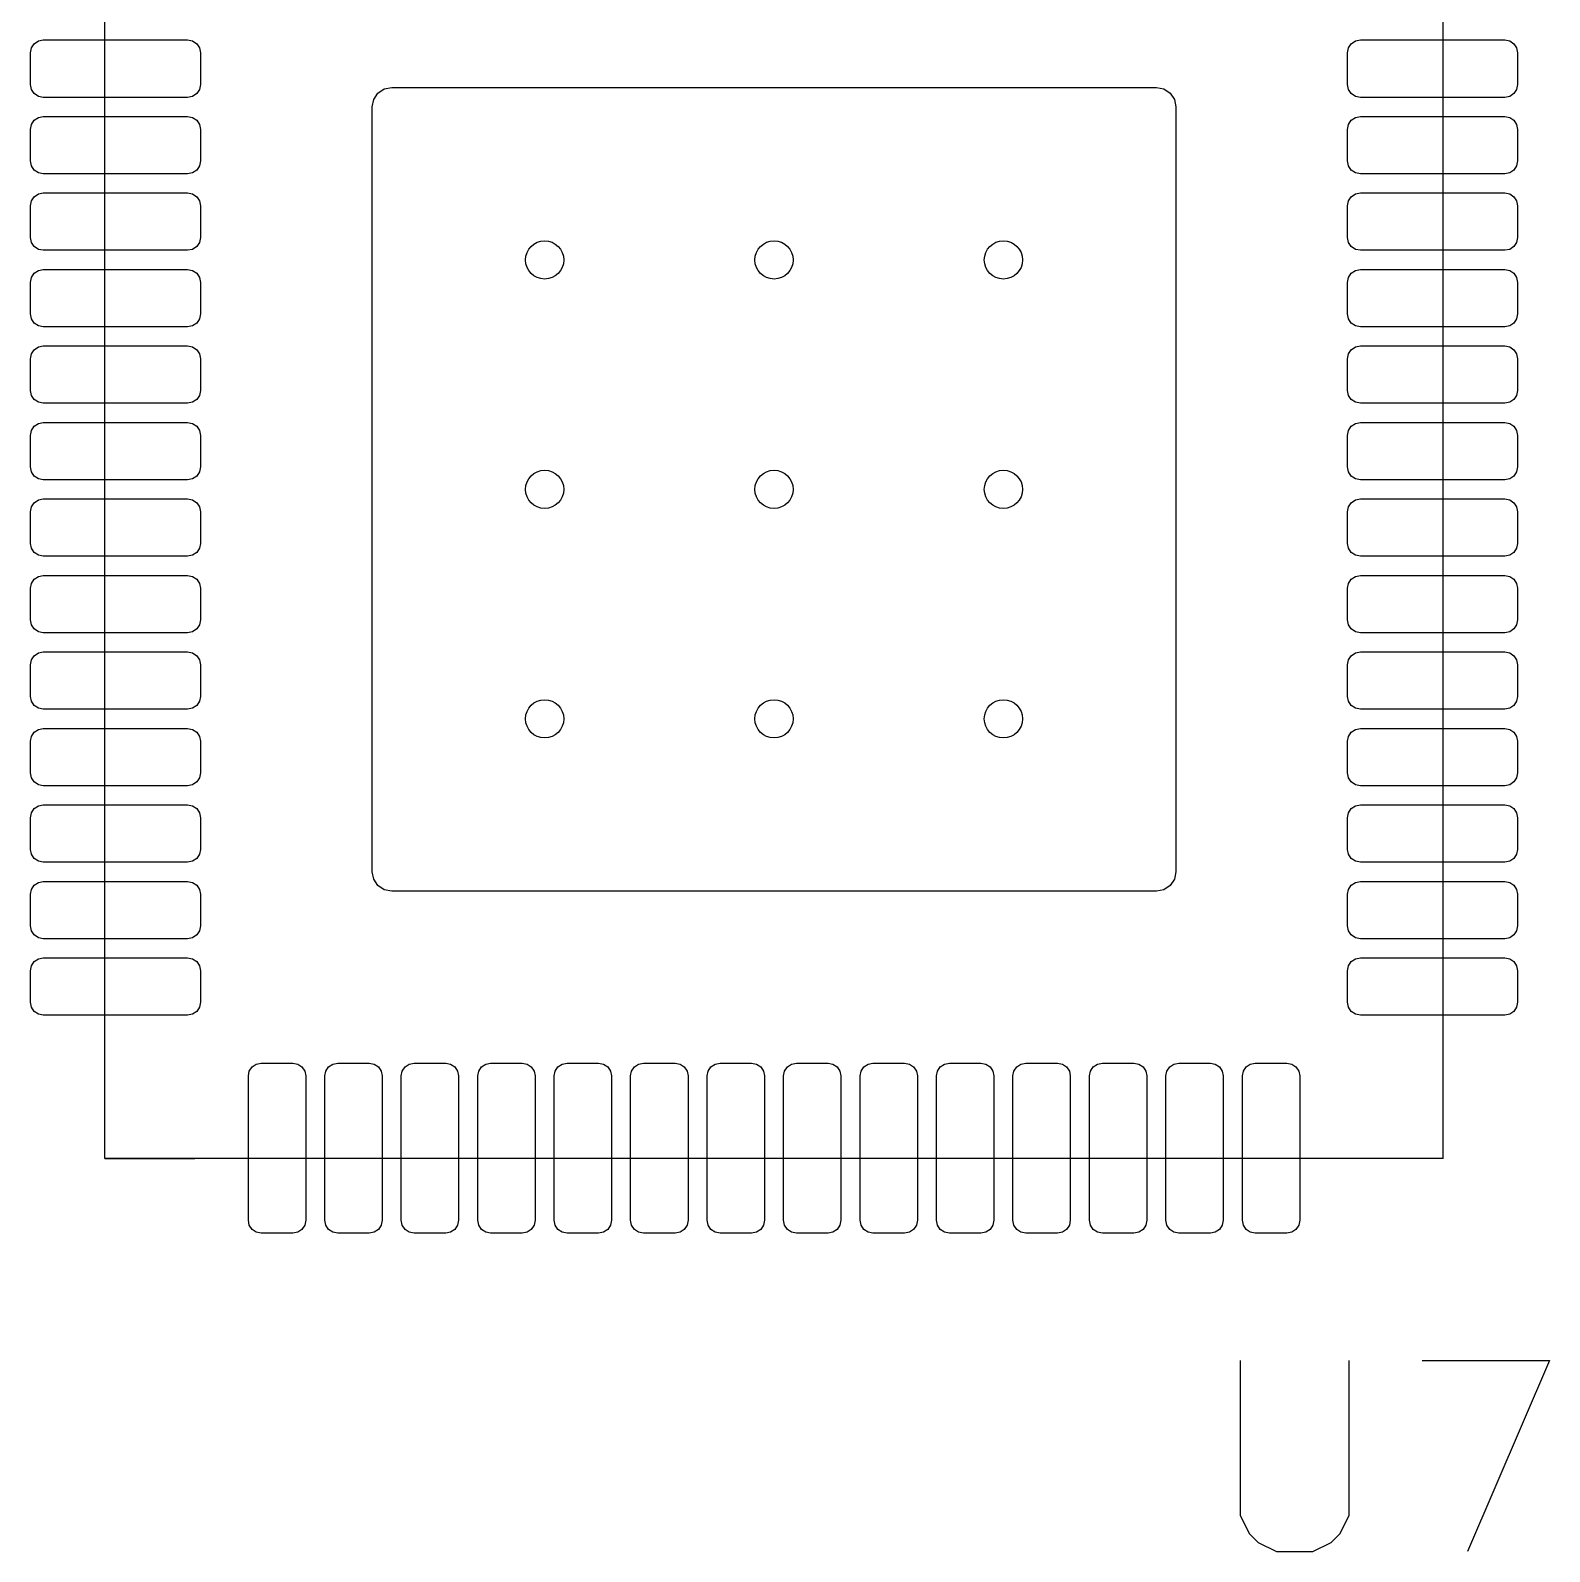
# Model space of a CAD drawing. Header units: millimetres. Extents: x 132 to 276, y -210 to -42.
# Drawn here: x 241.21 to 249.16, y -124.75 to -116.8 of the extents above; entities that cross this region are included whole.
import ezdxf

# ---------------------------------------------------------------- set-up
doc = ezdxf.new("R2010")
doc.units = ezdxf.units.MM
for name, color, linetype in [('BLACK', 7, 'CONTINUOUS'), ('GRAY3', 9, 'CONTINUOUS'), ('LYELLOW', 51, 'CONTINUOUS')]:
    doc.layers.add(name, color=color, linetype=linetype)

msp = doc.modelspace()

# ---------------------------------------------------------------- linework, layer by layer
at = {"layer": 'BLACK', "linetype": 'CONTINUOUS'}
for p, q in [((241.22977, -116.86977), (241.251669, -116.855138)), ((241.251669, -116.855138), (241.2775, -116.85)), ((241.2775, -116.85), (242.0325, -116.85)), ((242.0325, -116.85), (242.058331, -116.855138)), ((242.058331, -116.855138), (242.08023, -116.86977)), ((248.11977, -116.86977), (248.141669, -116.855138)), ((248.141669, -116.855138), (248.1675, -116.85)), ((248.1675, -116.85), (248.9225, -116.85)), ((248.9225, -116.85), (248.948331, -116.855138)), ((248.948331, -116.855138), (248.97023, -116.86977)), ((241.21, -116.9175), (241.215138, -116.891669)), ((241.21, -117.0825), (241.21, -116.9175)), ((241.215138, -116.891669), (241.22977, -116.86977)), ((242.08023, -116.86977), (242.094862, -116.891669)), ((242.094862, -116.891669), (242.1, -116.9175)), ((242.1, -116.9175), (242.1, -117.0825)), ((248.1, -116.9175), (248.105138, -116.891669)), ((248.1, -117.0825), (248.1, -116.9175)), ((248.105138, -116.891669), (248.11977, -116.86977)), ((248.97023, -116.86977), (248.984862, -116.891669)), ((248.984862, -116.891669), (248.99, -116.9175)), ((248.99, -116.9175), (248.99, -117.0825)), ((241.215138, -117.108331), (241.21, -117.0825)), ((242.1, -117.0825), (242.094862, -117.108331)), ((248.105138, -117.108331), (248.1, -117.0825)), ((248.99, -117.0825), (248.984862, -117.108331)), ((241.22977, -117.13023), (241.215138, -117.108331)), ((241.251669, -117.144862), (241.22977, -117.13023)), ((241.2775, -117.15), (241.251669, -117.144862)), ((242.0325, -117.15), (241.2775, -117.15)), ((242.058331, -117.144862), (242.0325, -117.15)), ((242.08023, -117.13023), (242.058331, -117.144862)), ((242.094862, -117.108331), (242.08023, -117.13023)), ((242.998, -117.2), (243.005764, -117.160966)), ((243.005764, -117.160966), (243.027875, -117.127875)), ((243.027875, -117.127875), (243.060966, -117.105764)), ((243.060966, -117.105764), (243.1, -117.098)), ((243.1, -117.098), (247.1, -117.098)), ((247.1, -117.098), (247.139034, -117.105764)), ((247.139034, -117.105764), (247.172125, -117.127875)), ((247.172125, -117.127875), (247.194236, -117.160966)), ((247.194236, -117.160966), (247.202, -117.2)), ((248.11977, -117.13023), (248.105138, -117.108331)), ((248.141669, -117.144862), (248.11977, -117.13023)), ((248.1675, -117.15), (248.141669, -117.144862)), ((248.9225, -117.15), (248.1675, -117.15)), ((248.948331, -117.144862), (248.9225, -117.15)), ((248.97023, -117.13023), (248.948331, -117.144862)), ((248.984862, -117.108331), (248.97023, -117.13023)), ((241.251669, -117.255138), (241.2775, -117.25)), ((241.2775, -117.25), (242.0325, -117.25)), ((242.0325, -117.25), (242.058331, -117.255138)), ((242.998, -121.2), (242.998, -117.2)), ((247.202, -117.2), (247.202, -121.2)), ((248.141669, -117.255138), (248.1675, -117.25)), ((248.1675, -117.25), (248.9225, -117.25)), ((248.9225, -117.25), (248.948331, -117.255138)), ((241.21, -117.3175), (241.215138, -117.291669)), ((241.21, -117.4825), (241.21, -117.3175)), ((241.215138, -117.291669), (241.22977, -117.26977)), ((241.22977, -117.26977), (241.251669, -117.255138)), ((242.058331, -117.255138), (242.08023, -117.26977)), ((242.08023, -117.26977), (242.094862, -117.291669)), ((242.094862, -117.291669), (242.1, -117.3175)), ((242.1, -117.3175), (242.1, -117.4825)), ((248.1, -117.3175), (248.105138, -117.291669)), ((248.1, -117.4825), (248.1, -117.3175)), ((248.105138, -117.291669), (248.11977, -117.26977)), ((248.11977, -117.26977), (248.141669, -117.255138)), ((248.948331, -117.255138), (248.97023, -117.26977)), ((248.97023, -117.26977), (248.984862, -117.291669)), ((248.984862, -117.291669), (248.99, -117.3175)), ((248.99, -117.3175), (248.99, -117.4825)), ((241.215138, -117.508331), (241.21, -117.4825)), ((242.1, -117.4825), (242.094862, -117.508331)), ((248.105138, -117.508331), (248.1, -117.4825)), ((248.99, -117.4825), (248.984862, -117.508331)), ((241.22977, -117.53023), (241.215138, -117.508331)), ((241.251669, -117.544862), (241.22977, -117.53023)), ((241.2775, -117.55), (241.251669, -117.544862)), ((242.0325, -117.55), (241.2775, -117.55)), ((242.058331, -117.544862), (242.0325, -117.55)), ((242.08023, -117.53023), (242.058331, -117.544862)), ((242.094862, -117.508331), (242.08023, -117.53023)), ((248.11977, -117.53023), (248.105138, -117.508331)), ((248.141669, -117.544862), (248.11977, -117.53023)), ((248.1675, -117.55), (248.141669, -117.544862)), ((248.9225, -117.55), (248.1675, -117.55)), ((248.948331, -117.544862), (248.9225, -117.55)), ((248.97023, -117.53023), (248.948331, -117.544862)), ((248.984862, -117.508331), (248.97023, -117.53023)), ((241.251669, -117.655138), (241.2775, -117.65)), ((241.2775, -117.65), (242.0325, -117.65)), ((242.0325, -117.65), (242.058331, -117.655138)), ((248.141669, -117.655138), (248.1675, -117.65)), ((248.1675, -117.65), (248.9225, -117.65)), ((248.9225, -117.65), (248.948331, -117.655138)), ((241.21, -117.7175), (241.215138, -117.691669)), ((241.21, -117.8825), (241.21, -117.7175)), ((241.215138, -117.691669), (241.22977, -117.66977)), ((241.22977, -117.66977), (241.251669, -117.655138)), ((242.058331, -117.655138), (242.08023, -117.66977)), ((242.08023, -117.66977), (242.094862, -117.691669)), ((242.094862, -117.691669), (242.1, -117.7175)), ((242.1, -117.7175), (242.1, -117.8825)), ((248.1, -117.7175), (248.105138, -117.691669)), ((248.1, -117.8825), (248.1, -117.7175)), ((248.105138, -117.691669), (248.11977, -117.66977)), ((248.11977, -117.66977), (248.141669, -117.655138)), ((248.948331, -117.655138), (248.97023, -117.66977)), ((248.97023, -117.66977), (248.984862, -117.691669)), ((248.984862, -117.691669), (248.99, -117.7175)), ((248.99, -117.7175), (248.99, -117.8825)), ((241.215138, -117.908331), (241.21, -117.8825)), ((242.1, -117.8825), (242.094862, -117.908331)), ((248.105138, -117.908331), (248.1, -117.8825)), ((248.99, -117.8825), (248.984862, -117.908331)), ((241.22977, -117.93023), (241.215138, -117.908331)), ((241.251669, -117.944862), (241.22977, -117.93023)), ((241.2775, -117.95), (241.251669, -117.944862)), ((242.0325, -117.95), (241.2775, -117.95)), ((242.058331, -117.944862), (242.0325, -117.95)), ((242.08023, -117.93023), (242.058331, -117.944862)), ((242.094862, -117.908331), (242.08023, -117.93023)), ((248.11977, -117.93023), (248.105138, -117.908331)), ((248.141669, -117.944862), (248.11977, -117.93023)), ((248.1675, -117.95), (248.141669, -117.944862)), ((248.9225, -117.95), (248.1675, -117.95)), ((248.948331, -117.944862), (248.9225, -117.95)), ((248.97023, -117.93023), (248.948331, -117.944862)), ((248.984862, -117.908331), (248.97023, -117.93023)), ((241.21, -118.1175), (241.215138, -118.091669)), ((241.21, -118.2825), (241.21, -118.1175)), ((241.215138, -118.091669), (241.22977, -118.06977)), ((241.22977, -118.06977), (241.251669, -118.055138)), ((241.251669, -118.055138), (241.2775, -118.05)), ((241.2775, -118.05), (242.0325, -118.05)), ((242.0325, -118.05), (242.058331, -118.055138)), ((242.058331, -118.055138), (242.08023, -118.06977)), ((242.08023, -118.06977), (242.094862, -118.091669)), ((242.094862, -118.091669), (242.1, -118.1175)), ((242.1, -118.1175), (242.1, -118.2825)), ((248.1, -118.1175), (248.105138, -118.091669)), ((248.1, -118.2825), (248.1, -118.1175)), ((248.105138, -118.091669), (248.11977, -118.06977)), ((248.11977, -118.06977), (248.141669, -118.055138)), ((248.141669, -118.055138), (248.1675, -118.05)), ((248.1675, -118.05), (248.9225, -118.05)), ((248.9225, -118.05), (248.948331, -118.055138)), ((248.948331, -118.055138), (248.97023, -118.06977)), ((248.97023, -118.06977), (248.984862, -118.091669)), ((248.984862, -118.091669), (248.99, -118.1175)), ((248.99, -118.1175), (248.99, -118.2825)), ((241.215138, -118.308331), (241.21, -118.2825)), ((242.1, -118.2825), (242.094862, -118.308331)), ((248.105138, -118.308331), (248.1, -118.2825)), ((248.99, -118.2825), (248.984862, -118.308331)), ((241.22977, -118.33023), (241.215138, -118.308331)), ((241.251669, -118.344862), (241.22977, -118.33023)), ((241.2775, -118.35), (241.251669, -118.344862)), ((242.0325, -118.35), (241.2775, -118.35)), ((242.058331, -118.344862), (242.0325, -118.35)), ((242.08023, -118.33023), (242.058331, -118.344862)), ((242.094862, -118.308331), (242.08023, -118.33023)), ((248.11977, -118.33023), (248.105138, -118.308331)), ((248.141669, -118.344862), (248.11977, -118.33023)), ((248.1675, -118.35), (248.141669, -118.344862)), ((248.9225, -118.35), (248.1675, -118.35)), ((248.948331, -118.344862), (248.9225, -118.35)), ((248.97023, -118.33023), (248.948331, -118.344862)), ((248.984862, -118.308331), (248.97023, -118.33023)), ((241.21, -118.5175), (241.215138, -118.491669)), ((241.21, -118.6825), (241.21, -118.5175)), ((241.215138, -118.491669), (241.22977, -118.46977)), ((241.22977, -118.46977), (241.251669, -118.455138)), ((241.251669, -118.455138), (241.2775, -118.45)), ((241.2775, -118.45), (242.0325, -118.45)), ((242.0325, -118.45), (242.058331, -118.455138)), ((242.058331, -118.455138), (242.08023, -118.46977)), ((242.08023, -118.46977), (242.094862, -118.491669)), ((242.094862, -118.491669), (242.1, -118.5175)), ((242.1, -118.5175), (242.1, -118.6825)), ((248.1, -118.5175), (248.105138, -118.491669)), ((248.1, -118.6825), (248.1, -118.5175)), ((248.105138, -118.491669), (248.11977, -118.46977)), ((248.11977, -118.46977), (248.141669, -118.455138)), ((248.141669, -118.455138), (248.1675, -118.45)), ((248.1675, -118.45), (248.9225, -118.45)), ((248.9225, -118.45), (248.948331, -118.455138)), ((248.948331, -118.455138), (248.97023, -118.46977)), ((248.97023, -118.46977), (248.984862, -118.491669)), ((248.984862, -118.491669), (248.99, -118.5175)), ((248.99, -118.5175), (248.99, -118.6825)), ((241.215138, -118.708331), (241.21, -118.6825)), ((242.1, -118.6825), (242.094862, -118.708331)), ((248.105138, -118.708331), (248.1, -118.6825)), ((248.99, -118.6825), (248.984862, -118.708331)), ((241.22977, -118.73023), (241.215138, -118.708331)), ((241.251669, -118.744862), (241.22977, -118.73023)), ((241.2775, -118.75), (241.251669, -118.744862)), ((242.0325, -118.75), (241.2775, -118.75)), ((242.058331, -118.744862), (242.0325, -118.75)), ((242.08023, -118.73023), (242.058331, -118.744862)), ((242.094862, -118.708331), (242.08023, -118.73023)), ((248.11977, -118.73023), (248.105138, -118.708331)), ((248.141669, -118.744862), (248.11977, -118.73023)), ((248.1675, -118.75), (248.141669, -118.744862)), ((248.9225, -118.75), (248.1675, -118.75)), ((248.948331, -118.744862), (248.9225, -118.75)), ((248.97023, -118.73023), (248.948331, -118.744862)), ((248.984862, -118.708331), (248.97023, -118.73023)), ((241.21, -118.9175), (241.215138, -118.891669)), ((241.21, -119.0825), (241.21, -118.9175)), ((241.215138, -118.891669), (241.22977, -118.86977)), ((241.22977, -118.86977), (241.251669, -118.855138)), ((241.251669, -118.855138), (241.2775, -118.85)), ((241.2775, -118.85), (242.0325, -118.85)), ((242.0325, -118.85), (242.058331, -118.855138)), ((242.058331, -118.855138), (242.08023, -118.86977)), ((242.08023, -118.86977), (242.094862, -118.891669)), ((242.094862, -118.891669), (242.1, -118.9175)), ((242.1, -118.9175), (242.1, -119.0825)), ((248.1, -118.9175), (248.105138, -118.891669)), ((248.1, -119.0825), (248.1, -118.9175)), ((248.105138, -118.891669), (248.11977, -118.86977)), ((248.11977, -118.86977), (248.141669, -118.855138)), ((248.141669, -118.855138), (248.1675, -118.85)), ((248.1675, -118.85), (248.9225, -118.85)), ((248.9225, -118.85), (248.948331, -118.855138)), ((248.948331, -118.855138), (248.97023, -118.86977)), ((248.97023, -118.86977), (248.984862, -118.891669)), ((248.984862, -118.891669), (248.99, -118.9175)), ((248.99, -118.9175), (248.99, -119.0825)), ((241.215138, -119.108331), (241.21, -119.0825)), ((242.1, -119.0825), (242.094862, -119.108331)), ((248.105138, -119.108331), (248.1, -119.0825)), ((248.99, -119.0825), (248.984862, -119.108331)), ((241.22977, -119.13023), (241.215138, -119.108331)), ((241.251669, -119.144862), (241.22977, -119.13023)), ((241.2775, -119.15), (241.251669, -119.144862)), ((242.0325, -119.15), (241.2775, -119.15)), ((242.058331, -119.144862), (242.0325, -119.15)), ((242.08023, -119.13023), (242.058331, -119.144862)), ((242.094862, -119.108331), (242.08023, -119.13023)), ((248.11977, -119.13023), (248.105138, -119.108331)), ((248.141669, -119.144862), (248.11977, -119.13023)), ((248.1675, -119.15), (248.141669, -119.144862)), ((248.9225, -119.15), (248.1675, -119.15)), ((248.948331, -119.144862), (248.9225, -119.15)), ((248.97023, -119.13023), (248.948331, -119.144862)), ((248.984862, -119.108331), (248.97023, -119.13023)), ((241.21, -119.3175), (241.215138, -119.291669)), ((241.21, -119.4825), (241.21, -119.3175)), ((241.215138, -119.291669), (241.22977, -119.26977)), ((241.22977, -119.26977), (241.251669, -119.255138)), ((241.251669, -119.255138), (241.2775, -119.25)), ((241.2775, -119.25), (242.0325, -119.25)), ((242.0325, -119.25), (242.058331, -119.255138)), ((242.058331, -119.255138), (242.08023, -119.26977)), ((242.08023, -119.26977), (242.094862, -119.291669)), ((242.094862, -119.291669), (242.1, -119.3175)), ((242.1, -119.3175), (242.1, -119.4825)), ((248.1, -119.3175), (248.105138, -119.291669)), ((248.1, -119.4825), (248.1, -119.3175)), ((248.105138, -119.291669), (248.11977, -119.26977)), ((248.11977, -119.26977), (248.141669, -119.255138)), ((248.141669, -119.255138), (248.1675, -119.25)), ((248.1675, -119.25), (248.9225, -119.25)), ((248.9225, -119.25), (248.948331, -119.255138)), ((248.948331, -119.255138), (248.97023, -119.26977)), ((248.97023, -119.26977), (248.984862, -119.291669)), ((248.984862, -119.291669), (248.99, -119.3175)), ((248.99, -119.3175), (248.99, -119.4825)), ((241.215138, -119.508331), (241.21, -119.4825)), ((241.22977, -119.53023), (241.215138, -119.508331)), ((241.251669, -119.544862), (241.22977, -119.53023)), ((241.2775, -119.55), (241.251669, -119.544862)), ((242.0325, -119.55), (241.2775, -119.55)), ((242.058331, -119.544862), (242.0325, -119.55)), ((242.08023, -119.53023), (242.058331, -119.544862)), ((242.094862, -119.508331), (242.08023, -119.53023)), ((242.1, -119.4825), (242.094862, -119.508331)), ((248.105138, -119.508331), (248.1, -119.4825)), ((248.11977, -119.53023), (248.105138, -119.508331)), ((248.141669, -119.544862), (248.11977, -119.53023)), ((248.1675, -119.55), (248.141669, -119.544862)), ((248.9225, -119.55), (248.1675, -119.55)), ((248.948331, -119.544862), (248.9225, -119.55)), ((248.97023, -119.53023), (248.948331, -119.544862)), ((248.984862, -119.508331), (248.97023, -119.53023)), ((248.99, -119.4825), (248.984862, -119.508331)), ((241.21, -119.7175), (241.215138, -119.691669)), ((241.21, -119.8825), (241.21, -119.7175)), ((241.215138, -119.691669), (241.22977, -119.66977)), ((241.22977, -119.66977), (241.251669, -119.655138)), ((241.251669, -119.655138), (241.2775, -119.65)), ((241.2775, -119.65), (242.0325, -119.65)), ((242.0325, -119.65), (242.058331, -119.655138)), ((242.058331, -119.655138), (242.08023, -119.66977)), ((242.08023, -119.66977), (242.094862, -119.691669)), ((242.094862, -119.691669), (242.1, -119.7175)), ((242.1, -119.7175), (242.1, -119.8825)), ((248.1, -119.7175), (248.105138, -119.691669)), ((248.1, -119.8825), (248.1, -119.7175)), ((248.105138, -119.691669), (248.11977, -119.66977)), ((248.11977, -119.66977), (248.141669, -119.655138)), ((248.141669, -119.655138), (248.1675, -119.65)), ((248.1675, -119.65), (248.9225, -119.65)), ((248.9225, -119.65), (248.948331, -119.655138)), ((248.948331, -119.655138), (248.97023, -119.66977)), ((248.97023, -119.66977), (248.984862, -119.691669)), ((248.984862, -119.691669), (248.99, -119.7175)), ((248.99, -119.7175), (248.99, -119.8825)), ((241.215138, -119.908331), (241.21, -119.8825)), ((241.22977, -119.93023), (241.215138, -119.908331)), ((241.251669, -119.944862), (241.22977, -119.93023)), ((241.2775, -119.95), (241.251669, -119.944862)), ((242.0325, -119.95), (241.2775, -119.95)), ((242.058331, -119.944862), (242.0325, -119.95)), ((242.08023, -119.93023), (242.058331, -119.944862)), ((242.094862, -119.908331), (242.08023, -119.93023)), ((242.1, -119.8825), (242.094862, -119.908331)), ((248.105138, -119.908331), (248.1, -119.8825)), ((248.11977, -119.93023), (248.105138, -119.908331)), ((248.141669, -119.944862), (248.11977, -119.93023)), ((248.1675, -119.95), (248.141669, -119.944862)), ((248.9225, -119.95), (248.1675, -119.95)), ((248.948331, -119.944862), (248.9225, -119.95)), ((248.97023, -119.93023), (248.948331, -119.944862)), ((248.984862, -119.908331), (248.97023, -119.93023)), ((248.99, -119.8825), (248.984862, -119.908331)), ((241.21, -120.1175), (241.215138, -120.091669)), ((241.21, -120.2825), (241.21, -120.1175)), ((241.215138, -120.091669), (241.22977, -120.06977)), ((241.22977, -120.06977), (241.251669, -120.055138)), ((241.251669, -120.055138), (241.2775, -120.05)), ((241.2775, -120.05), (242.0325, -120.05)), ((242.0325, -120.05), (242.058331, -120.055138)), ((242.058331, -120.055138), (242.08023, -120.06977)), ((242.08023, -120.06977), (242.094862, -120.091669)), ((242.094862, -120.091669), (242.1, -120.1175)), ((242.1, -120.1175), (242.1, -120.2825)), ((248.1, -120.1175), (248.105138, -120.091669)), ((248.1, -120.2825), (248.1, -120.1175)), ((248.105138, -120.091669), (248.11977, -120.06977)), ((248.11977, -120.06977), (248.141669, -120.055138)), ((248.141669, -120.055138), (248.1675, -120.05)), ((248.1675, -120.05), (248.9225, -120.05)), ((248.9225, -120.05), (248.948331, -120.055138)), ((248.948331, -120.055138), (248.97023, -120.06977)), ((248.97023, -120.06977), (248.984862, -120.091669)), ((248.984862, -120.091669), (248.99, -120.1175)), ((248.99, -120.1175), (248.99, -120.2825)), ((241.215138, -120.308331), (241.21, -120.2825)), ((241.22977, -120.33023), (241.215138, -120.308331)), ((241.251669, -120.344862), (241.22977, -120.33023)), ((241.2775, -120.35), (241.251669, -120.344862)), ((242.0325, -120.35), (241.2775, -120.35)), ((242.058331, -120.344862), (242.0325, -120.35)), ((242.08023, -120.33023), (242.058331, -120.344862)), ((242.094862, -120.308331), (242.08023, -120.33023)), ((242.1, -120.2825), (242.094862, -120.308331)), ((248.105138, -120.308331), (248.1, -120.2825)), ((248.11977, -120.33023), (248.105138, -120.308331)), ((248.141669, -120.344862), (248.11977, -120.33023)), ((248.1675, -120.35), (248.141669, -120.344862)), ((248.9225, -120.35), (248.1675, -120.35)), ((248.948331, -120.344862), (248.9225, -120.35)), ((248.97023, -120.33023), (248.948331, -120.344862)), ((248.984862, -120.308331), (248.97023, -120.33023)), ((248.99, -120.2825), (248.984862, -120.308331)), ((241.21, -120.5175), (241.215138, -120.491669)), ((241.215138, -120.491669), (241.22977, -120.46977)), ((241.22977, -120.46977), (241.251669, -120.455138)), ((241.251669, -120.455138), (241.2775, -120.45)), ((241.2775, -120.45), (242.0325, -120.45)), ((242.0325, -120.45), (242.058331, -120.455138)), ((242.058331, -120.455138), (242.08023, -120.46977)), ((242.08023, -120.46977), (242.094862, -120.491669)), ((242.094862, -120.491669), (242.1, -120.5175)), ((248.1, -120.5175), (248.105138, -120.491669)), ((248.105138, -120.491669), (248.11977, -120.46977)), ((248.11977, -120.46977), (248.141669, -120.455138)), ((248.141669, -120.455138), (248.1675, -120.45)), ((248.1675, -120.45), (248.9225, -120.45)), ((248.9225, -120.45), (248.948331, -120.455138)), ((248.948331, -120.455138), (248.97023, -120.46977)), ((248.97023, -120.46977), (248.984862, -120.491669)), ((248.984862, -120.491669), (248.99, -120.5175)), ((241.21, -120.6825), (241.21, -120.5175)), ((242.1, -120.5175), (242.1, -120.6825)), ((248.1, -120.6825), (248.1, -120.5175)), ((248.99, -120.5175), (248.99, -120.6825)), ((241.215138, -120.708331), (241.21, -120.6825)), ((241.22977, -120.73023), (241.215138, -120.708331)), ((241.251669, -120.744862), (241.22977, -120.73023)), ((241.2775, -120.75), (241.251669, -120.744862)), ((242.0325, -120.75), (241.2775, -120.75)), ((242.058331, -120.744862), (242.0325, -120.75)), ((242.08023, -120.73023), (242.058331, -120.744862)), ((242.094862, -120.708331), (242.08023, -120.73023)), ((242.1, -120.6825), (242.094862, -120.708331)), ((248.105138, -120.708331), (248.1, -120.6825)), ((248.11977, -120.73023), (248.105138, -120.708331)), ((248.141669, -120.744862), (248.11977, -120.73023)), ((248.1675, -120.75), (248.141669, -120.744862)), ((248.9225, -120.75), (248.1675, -120.75)), ((248.948331, -120.744862), (248.9225, -120.75)), ((248.97023, -120.73023), (248.948331, -120.744862)), ((248.984862, -120.708331), (248.97023, -120.73023)), ((248.99, -120.6825), (248.984862, -120.708331)), ((241.21, -120.9175), (241.215138, -120.891669)), ((241.215138, -120.891669), (241.22977, -120.86977)), ((241.22977, -120.86977), (241.251669, -120.855138)), ((241.251669, -120.855138), (241.2775, -120.85)), ((241.2775, -120.85), (242.0325, -120.85)), ((242.0325, -120.85), (242.058331, -120.855138)), ((242.058331, -120.855138), (242.08023, -120.86977)), ((242.08023, -120.86977), (242.094862, -120.891669)), ((242.094862, -120.891669), (242.1, -120.9175)), ((248.1, -120.9175), (248.105138, -120.891669)), ((248.105138, -120.891669), (248.11977, -120.86977)), ((248.11977, -120.86977), (248.141669, -120.855138)), ((248.141669, -120.855138), (248.1675, -120.85)), ((248.1675, -120.85), (248.9225, -120.85)), ((248.9225, -120.85), (248.948331, -120.855138)), ((248.948331, -120.855138), (248.97023, -120.86977)), ((248.97023, -120.86977), (248.984862, -120.891669)), ((248.984862, -120.891669), (248.99, -120.9175)), ((241.21, -121.0825), (241.21, -120.9175)), ((242.1, -120.9175), (242.1, -121.0825)), ((248.1, -121.0825), (248.1, -120.9175)), ((248.99, -120.9175), (248.99, -121.0825)), ((241.215138, -121.108331), (241.21, -121.0825)), ((241.22977, -121.13023), (241.215138, -121.108331)), ((241.251669, -121.144862), (241.22977, -121.13023)), ((241.2775, -121.15), (241.251669, -121.144862)), ((242.0325, -121.15), (241.2775, -121.15)), ((242.058331, -121.144862), (242.0325, -121.15)), ((242.08023, -121.13023), (242.058331, -121.144862)), ((242.094862, -121.108331), (242.08023, -121.13023)), ((242.1, -121.0825), (242.094862, -121.108331)), ((248.105138, -121.108331), (248.1, -121.0825)), ((248.11977, -121.13023), (248.105138, -121.108331)), ((248.141669, -121.144862), (248.11977, -121.13023)), ((248.1675, -121.15), (248.141669, -121.144862)), ((248.9225, -121.15), (248.1675, -121.15)), ((248.948331, -121.144862), (248.9225, -121.15)), ((248.97023, -121.13023), (248.948331, -121.144862)), ((248.984862, -121.108331), (248.97023, -121.13023)), ((248.99, -121.0825), (248.984862, -121.108331)), ((243.005764, -121.239034), (242.998, -121.2)), ((247.202, -121.2), (247.194236, -121.239034)), ((241.21, -121.3175), (241.215138, -121.291669)), ((241.215138, -121.291669), (241.22977, -121.26977)), ((241.22977, -121.26977), (241.251669, -121.255138)), ((241.251669, -121.255138), (241.2775, -121.25)), ((241.2775, -121.25), (242.0325, -121.25)), ((242.0325, -121.25), (242.058331, -121.255138)), ((242.058331, -121.255138), (242.08023, -121.26977)), ((242.08023, -121.26977), (242.094862, -121.291669)), ((242.094862, -121.291669), (242.1, -121.3175)), ((243.027875, -121.272125), (243.005764, -121.239034)), ((243.060966, -121.294236), (243.027875, -121.272125)), ((243.1, -121.302), (243.060966, -121.294236)), ((247.1, -121.302), (243.1, -121.302)), ((247.139034, -121.294236), (247.1, -121.302)), ((247.172125, -121.272125), (247.139034, -121.294236)), ((247.194236, -121.239034), (247.172125, -121.272125)), ((248.1, -121.3175), (248.105138, -121.291669)), ((248.105138, -121.291669), (248.11977, -121.26977)), ((248.11977, -121.26977), (248.141669, -121.255138)), ((248.141669, -121.255138), (248.1675, -121.25)), ((248.1675, -121.25), (248.9225, -121.25)), ((248.9225, -121.25), (248.948331, -121.255138)), ((248.948331, -121.255138), (248.97023, -121.26977)), ((248.97023, -121.26977), (248.984862, -121.291669)), ((248.984862, -121.291669), (248.99, -121.3175)), ((241.21, -121.4825), (241.21, -121.3175)), ((242.1, -121.3175), (242.1, -121.4825)), ((248.1, -121.4825), (248.1, -121.3175)), ((248.99, -121.3175), (248.99, -121.4825)), ((241.215138, -121.508331), (241.21, -121.4825)), ((241.22977, -121.53023), (241.215138, -121.508331)), ((241.251669, -121.544862), (241.22977, -121.53023)), ((241.2775, -121.55), (241.251669, -121.544862)), ((242.058331, -121.544862), (242.0325, -121.55)), ((242.08023, -121.53023), (242.058331, -121.544862)), ((242.094862, -121.508331), (242.08023, -121.53023)), ((242.1, -121.4825), (242.094862, -121.508331)), ((248.105138, -121.508331), (248.1, -121.4825)), ((248.11977, -121.53023), (248.105138, -121.508331)), ((248.141669, -121.544862), (248.11977, -121.53023)), ((248.1675, -121.55), (248.141669, -121.544862)), ((248.948331, -121.544862), (248.9225, -121.55)), ((248.97023, -121.53023), (248.948331, -121.544862)), ((248.984862, -121.508331), (248.97023, -121.53023)), ((248.99, -121.4825), (248.984862, -121.508331)), ((242.0325, -121.55), (241.2775, -121.55)), ((248.9225, -121.55), (248.1675, -121.55)), ((241.21, -121.7175), (241.215138, -121.691669)), ((241.215138, -121.691669), (241.22977, -121.66977)), ((241.22977, -121.66977), (241.251669, -121.655138)), ((241.251669, -121.655138), (241.2775, -121.65)), ((241.2775, -121.65), (242.0325, -121.65)), ((242.0325, -121.65), (242.058331, -121.655138)), ((242.058331, -121.655138), (242.08023, -121.66977)), ((242.08023, -121.66977), (242.094862, -121.691669)), ((242.094862, -121.691669), (242.1, -121.7175)), ((248.1, -121.7175), (248.105138, -121.691669)), ((248.105138, -121.691669), (248.11977, -121.66977)), ((248.11977, -121.66977), (248.141669, -121.655138)), ((248.141669, -121.655138), (248.1675, -121.65)), ((248.1675, -121.65), (248.9225, -121.65)), ((248.9225, -121.65), (248.948331, -121.655138)), ((248.948331, -121.655138), (248.97023, -121.66977)), ((248.97023, -121.66977), (248.984862, -121.691669)), ((248.984862, -121.691669), (248.99, -121.7175)), ((241.21, -121.8825), (241.21, -121.7175)), ((242.1, -121.7175), (242.1, -121.8825)), ((248.1, -121.8825), (248.1, -121.7175)), ((248.99, -121.7175), (248.99, -121.8825)), ((241.215138, -121.908331), (241.21, -121.8825)), ((241.22977, -121.93023), (241.215138, -121.908331)), ((241.251669, -121.944862), (241.22977, -121.93023)), ((241.2775, -121.95), (241.251669, -121.944862)), ((242.058331, -121.944862), (242.0325, -121.95)), ((242.08023, -121.93023), (242.058331, -121.944862)), ((242.094862, -121.908331), (242.08023, -121.93023)), ((242.1, -121.8825), (242.094862, -121.908331)), ((248.105138, -121.908331), (248.1, -121.8825)), ((248.11977, -121.93023), (248.105138, -121.908331)), ((248.141669, -121.944862), (248.11977, -121.93023)), ((248.1675, -121.95), (248.141669, -121.944862)), ((248.948331, -121.944862), (248.9225, -121.95)), ((248.97023, -121.93023), (248.948331, -121.944862)), ((248.984862, -121.908331), (248.97023, -121.93023)), ((248.99, -121.8825), (248.984862, -121.908331)), ((242.0325, -121.95), (241.2775, -121.95)), ((248.9225, -121.95), (248.1675, -121.95)), ((242.35, -122.2675), (242.355138, -122.241669)), ((242.355138, -122.241669), (242.36977, -122.21977)), ((242.36977, -122.21977), (242.391669, -122.205138)), ((242.391669, -122.205138), (242.4175, -122.2)), ((242.4175, -122.2), (242.5825, -122.2)), ((242.5825, -122.2), (242.608331, -122.205138)), ((242.608331, -122.205138), (242.63023, -122.21977)), ((242.63023, -122.21977), (242.644862, -122.241669)), ((242.644862, -122.241669), (242.65, -122.2675)), ((242.75, -122.2675), (242.755138, -122.241669)), ((242.755138, -122.241669), (242.76977, -122.21977)), ((242.76977, -122.21977), (242.791669, -122.205138)), ((242.791669, -122.205138), (242.8175, -122.2)), ((242.8175, -122.2), (242.9825, -122.2)), ((242.9825, -122.2), (243.008331, -122.205138)), ((243.008331, -122.205138), (243.03023, -122.21977)), ((243.03023, -122.21977), (243.044862, -122.241669)), ((243.044862, -122.241669), (243.05, -122.2675)), ((243.15, -122.2675), (243.155138, -122.241669)), ((243.155138, -122.241669), (243.16977, -122.21977)), ((243.16977, -122.21977), (243.191669, -122.205138)), ((243.191669, -122.205138), (243.2175, -122.2)), ((243.2175, -122.2), (243.3825, -122.2)), ((243.3825, -122.2), (243.408331, -122.205138)), ((243.408331, -122.205138), (243.43023, -122.21977)), ((243.43023, -122.21977), (243.444862, -122.241669)), ((243.444862, -122.241669), (243.45, -122.2675)), ((243.55, -122.2675), (243.555138, -122.241669)), ((243.555138, -122.241669), (243.56977, -122.21977)), ((243.56977, -122.21977), (243.591669, -122.205138)), ((243.591669, -122.205138), (243.6175, -122.2)), ((243.6175, -122.2), (243.7825, -122.2)), ((243.7825, -122.2), (243.808331, -122.205138)), ((243.808331, -122.205138), (243.83023, -122.21977)), ((243.83023, -122.21977), (243.844862, -122.241669)), ((243.844862, -122.241669), (243.85, -122.2675)), ((243.95, -122.2675), (243.955138, -122.241669)), ((243.955138, -122.241669), (243.96977, -122.21977)), ((243.96977, -122.21977), (243.991669, -122.205138)), ((243.991669, -122.205138), (244.0175, -122.2)), ((244.0175, -122.2), (244.1825, -122.2)), ((244.1825, -122.2), (244.208331, -122.205138)), ((244.208331, -122.205138), (244.23023, -122.21977)), ((244.23023, -122.21977), (244.244862, -122.241669)), ((244.244862, -122.241669), (244.25, -122.2675)), ((244.35, -122.2675), (244.355138, -122.241669)), ((244.355138, -122.241669), (244.36977, -122.21977)), ((244.36977, -122.21977), (244.391669, -122.205138)), ((244.391669, -122.205138), (244.4175, -122.2)), ((244.4175, -122.2), (244.5825, -122.2)), ((244.5825, -122.2), (244.608331, -122.205138)), ((244.608331, -122.205138), (244.63023, -122.21977)), ((244.63023, -122.21977), (244.644862, -122.241669)), ((244.644862, -122.241669), (244.65, -122.2675)), ((244.75, -122.2675), (244.755138, -122.241669)), ((244.755138, -122.241669), (244.76977, -122.21977)), ((244.76977, -122.21977), (244.791669, -122.205138)), ((244.791669, -122.205138), (244.8175, -122.2)), ((244.8175, -122.2), (244.9825, -122.2)), ((244.9825, -122.2), (245.008331, -122.205138)), ((245.008331, -122.205138), (245.03023, -122.21977)), ((245.03023, -122.21977), (245.044862, -122.241669)), ((245.044862, -122.241669), (245.05, -122.2675)), ((245.15, -122.2675), (245.155138, -122.241669)), ((245.155138, -122.241669), (245.16977, -122.21977)), ((245.16977, -122.21977), (245.191669, -122.205138)), ((245.191669, -122.205138), (245.2175, -122.2)), ((245.2175, -122.2), (245.3825, -122.2)), ((245.3825, -122.2), (245.408331, -122.205138)), ((245.408331, -122.205138), (245.43023, -122.21977)), ((245.43023, -122.21977), (245.444862, -122.241669)), ((245.444862, -122.241669), (245.45, -122.2675)), ((245.55, -122.2675), (245.555138, -122.241669)), ((245.555138, -122.241669), (245.56977, -122.21977)), ((245.56977, -122.21977), (245.591669, -122.205138)), ((245.591669, -122.205138), (245.6175, -122.2)), ((245.6175, -122.2), (245.7825, -122.2)), ((245.7825, -122.2), (245.808331, -122.205138)), ((245.808331, -122.205138), (245.83023, -122.21977)), ((245.83023, -122.21977), (245.844862, -122.241669)), ((245.844862, -122.241669), (245.85, -122.2675)), ((245.95, -122.2675), (245.955138, -122.241669)), ((245.955138, -122.241669), (245.96977, -122.21977)), ((245.96977, -122.21977), (245.991669, -122.205138)), ((245.991669, -122.205138), (246.0175, -122.2)), ((246.0175, -122.2), (246.1825, -122.2)), ((246.1825, -122.2), (246.208331, -122.205138)), ((246.208331, -122.205138), (246.23023, -122.21977)), ((246.23023, -122.21977), (246.244862, -122.241669)), ((246.244862, -122.241669), (246.25, -122.2675)), ((246.35, -122.2675), (246.355138, -122.241669)), ((246.355138, -122.241669), (246.36977, -122.21977)), ((246.36977, -122.21977), (246.391669, -122.205138)), ((246.391669, -122.205138), (246.4175, -122.2)), ((246.4175, -122.2), (246.5825, -122.2)), ((246.5825, -122.2), (246.608331, -122.205138)), ((246.608331, -122.205138), (246.63023, -122.21977)), ((246.63023, -122.21977), (246.644862, -122.241669)), ((246.644862, -122.241669), (246.65, -122.2675)), ((246.75, -122.2675), (246.755138, -122.241669)), ((246.755138, -122.241669), (246.76977, -122.21977)), ((246.76977, -122.21977), (246.791669, -122.205138)), ((246.791669, -122.205138), (246.8175, -122.2)), ((246.8175, -122.2), (246.9825, -122.2)), ((246.9825, -122.2), (247.008331, -122.205138)), ((247.008331, -122.205138), (247.03023, -122.21977)), ((247.03023, -122.21977), (247.044862, -122.241669)), ((247.044862, -122.241669), (247.05, -122.2675)), ((247.15, -122.2675), (247.155138, -122.241669)), ((247.155138, -122.241669), (247.16977, -122.21977)), ((247.16977, -122.21977), (247.191669, -122.205138)), ((247.191669, -122.205138), (247.2175, -122.2)), ((247.2175, -122.2), (247.3825, -122.2)), ((247.3825, -122.2), (247.408331, -122.205138)), ((247.408331, -122.205138), (247.43023, -122.21977)), ((247.43023, -122.21977), (247.444862, -122.241669)), ((247.444862, -122.241669), (247.45, -122.2675)), ((247.55, -122.2675), (247.555138, -122.241669)), ((247.555138, -122.241669), (247.56977, -122.21977)), ((247.56977, -122.21977), (247.591669, -122.205138)), ((247.591669, -122.205138), (247.6175, -122.2)), ((247.6175, -122.2), (247.7825, -122.2)), ((247.7825, -122.2), (247.808331, -122.205138)), ((247.808331, -122.205138), (247.83023, -122.21977)), ((247.83023, -122.21977), (247.844862, -122.241669)), ((247.844862, -122.241669), (247.85, -122.2675)), ((242.35, -123.0225), (242.35, -122.2675)), ((242.65, -122.2675), (242.65, -123.0225)), ((242.75, -123.0225), (242.75, -122.2675)), ((243.05, -122.2675), (243.05, -123.0225)), ((243.15, -123.0225), (243.15, -122.2675)), ((243.45, -122.2675), (243.45, -123.0225)), ((243.55, -123.0225), (243.55, -122.2675)), ((243.85, -122.2675), (243.85, -123.0225)), ((243.95, -123.0225), (243.95, -122.2675)), ((244.25, -122.2675), (244.25, -123.0225)), ((244.35, -123.0225), (244.35, -122.2675)), ((244.65, -122.2675), (244.65, -123.0225)), ((244.75, -123.0225), (244.75, -122.2675)), ((245.05, -122.2675), (245.05, -123.0225)), ((245.15, -123.0225), (245.15, -122.2675)), ((245.45, -122.2675), (245.45, -123.0225)), ((245.55, -123.0225), (245.55, -122.2675)), ((245.85, -122.2675), (245.85, -123.0225)), ((245.95, -123.0225), (245.95, -122.2675)), ((246.25, -122.2675), (246.25, -123.0225)), ((246.35, -123.0225), (246.35, -122.2675)), ((246.65, -122.2675), (246.65, -123.0225)), ((246.75, -123.0225), (246.75, -122.2675)), ((247.05, -122.2675), (247.05, -123.0225)), ((247.15, -123.0225), (247.15, -122.2675)), ((247.45, -122.2675), (247.45, -123.0225)), ((247.55, -123.0225), (247.55, -122.2675)), ((247.85, -122.2675), (247.85, -123.0225)), ((242.355138, -123.048331), (242.35, -123.0225)), ((242.36977, -123.07023), (242.355138, -123.048331)), ((242.644862, -123.048331), (242.63023, -123.07023)), ((242.65, -123.0225), (242.644862, -123.048331)), ((242.755138, -123.048331), (242.75, -123.0225)), ((242.76977, -123.07023), (242.755138, -123.048331)), ((243.044862, -123.048331), (243.03023, -123.07023)), ((243.05, -123.0225), (243.044862, -123.048331)), ((243.155138, -123.048331), (243.15, -123.0225)), ((243.16977, -123.07023), (243.155138, -123.048331)), ((243.444862, -123.048331), (243.43023, -123.07023)), ((243.45, -123.0225), (243.444862, -123.048331)), ((243.555138, -123.048331), (243.55, -123.0225)), ((243.56977, -123.07023), (243.555138, -123.048331)), ((243.844862, -123.048331), (243.83023, -123.07023)), ((243.85, -123.0225), (243.844862, -123.048331)), ((243.955138, -123.048331), (243.95, -123.0225)), ((243.96977, -123.07023), (243.955138, -123.048331)), ((244.244862, -123.048331), (244.23023, -123.07023)), ((244.25, -123.0225), (244.244862, -123.048331)), ((244.355138, -123.048331), (244.35, -123.0225)), ((244.36977, -123.07023), (244.355138, -123.048331)), ((244.644862, -123.048331), (244.63023, -123.07023)), ((244.65, -123.0225), (244.644862, -123.048331)), ((244.755138, -123.048331), (244.75, -123.0225)), ((244.76977, -123.07023), (244.755138, -123.048331)), ((245.044862, -123.048331), (245.03023, -123.07023)), ((245.05, -123.0225), (245.044862, -123.048331)), ((245.155138, -123.048331), (245.15, -123.0225)), ((245.16977, -123.07023), (245.155138, -123.048331)), ((245.444862, -123.048331), (245.43023, -123.07023)), ((245.45, -123.0225), (245.444862, -123.048331)), ((245.555138, -123.048331), (245.55, -123.0225)), ((245.56977, -123.07023), (245.555138, -123.048331)), ((245.844862, -123.048331), (245.83023, -123.07023)), ((245.85, -123.0225), (245.844862, -123.048331)), ((245.955138, -123.048331), (245.95, -123.0225)), ((245.96977, -123.07023), (245.955138, -123.048331)), ((246.244862, -123.048331), (246.23023, -123.07023)), ((246.25, -123.0225), (246.244862, -123.048331)), ((246.355138, -123.048331), (246.35, -123.0225)), ((246.36977, -123.07023), (246.355138, -123.048331)), ((246.644862, -123.048331), (246.63023, -123.07023)), ((246.65, -123.0225), (246.644862, -123.048331)), ((246.755138, -123.048331), (246.75, -123.0225)), ((246.76977, -123.07023), (246.755138, -123.048331)), ((247.044862, -123.048331), (247.03023, -123.07023)), ((247.05, -123.0225), (247.044862, -123.048331)), ((247.155138, -123.048331), (247.15, -123.0225)), ((247.16977, -123.07023), (247.155138, -123.048331)), ((247.444862, -123.048331), (247.43023, -123.07023)), ((247.45, -123.0225), (247.444862, -123.048331)), ((247.555138, -123.048331), (247.55, -123.0225)), ((247.56977, -123.07023), (247.555138, -123.048331)), ((247.844862, -123.048331), (247.83023, -123.07023)), ((247.85, -123.0225), (247.844862, -123.048331)), ((242.391669, -123.084862), (242.36977, -123.07023)), ((242.4175, -123.09), (242.391669, -123.084862)), ((242.5825, -123.09), (242.4175, -123.09)), ((242.608331, -123.084862), (242.5825, -123.09)), ((242.63023, -123.07023), (242.608331, -123.084862)), ((242.791669, -123.084862), (242.76977, -123.07023)), ((242.8175, -123.09), (242.791669, -123.084862)), ((242.9825, -123.09), (242.8175, -123.09)), ((243.008331, -123.084862), (242.9825, -123.09)), ((243.03023, -123.07023), (243.008331, -123.084862)), ((243.191669, -123.084862), (243.16977, -123.07023)), ((243.2175, -123.09), (243.191669, -123.084862)), ((243.3825, -123.09), (243.2175, -123.09)), ((243.408331, -123.084862), (243.3825, -123.09)), ((243.43023, -123.07023), (243.408331, -123.084862)), ((243.591669, -123.084862), (243.56977, -123.07023)), ((243.6175, -123.09), (243.591669, -123.084862)), ((243.7825, -123.09), (243.6175, -123.09)), ((243.808331, -123.084862), (243.7825, -123.09)), ((243.83023, -123.07023), (243.808331, -123.084862)), ((243.991669, -123.084862), (243.96977, -123.07023)), ((244.0175, -123.09), (243.991669, -123.084862)), ((244.1825, -123.09), (244.0175, -123.09)), ((244.208331, -123.084862), (244.1825, -123.09)), ((244.23023, -123.07023), (244.208331, -123.084862)), ((244.391669, -123.084862), (244.36977, -123.07023)), ((244.4175, -123.09), (244.391669, -123.084862)), ((244.5825, -123.09), (244.4175, -123.09)), ((244.608331, -123.084862), (244.5825, -123.09)), ((244.63023, -123.07023), (244.608331, -123.084862)), ((244.791669, -123.084862), (244.76977, -123.07023)), ((244.8175, -123.09), (244.791669, -123.084862)), ((244.9825, -123.09), (244.8175, -123.09)), ((245.008331, -123.084862), (244.9825, -123.09)), ((245.03023, -123.07023), (245.008331, -123.084862)), ((245.191669, -123.084862), (245.16977, -123.07023)), ((245.2175, -123.09), (245.191669, -123.084862)), ((245.3825, -123.09), (245.2175, -123.09)), ((245.408331, -123.084862), (245.3825, -123.09)), ((245.43023, -123.07023), (245.408331, -123.084862)), ((245.591669, -123.084862), (245.56977, -123.07023)), ((245.6175, -123.09), (245.591669, -123.084862)), ((245.7825, -123.09), (245.6175, -123.09)), ((245.808331, -123.084862), (245.7825, -123.09)), ((245.83023, -123.07023), (245.808331, -123.084862)), ((245.991669, -123.084862), (245.96977, -123.07023)), ((246.0175, -123.09), (245.991669, -123.084862)), ((246.1825, -123.09), (246.0175, -123.09)), ((246.208331, -123.084862), (246.1825, -123.09)), ((246.23023, -123.07023), (246.208331, -123.084862)), ((246.391669, -123.084862), (246.36977, -123.07023)), ((246.4175, -123.09), (246.391669, -123.084862)), ((246.5825, -123.09), (246.4175, -123.09)), ((246.608331, -123.084862), (246.5825, -123.09)), ((246.63023, -123.07023), (246.608331, -123.084862)), ((246.791669, -123.084862), (246.76977, -123.07023)), ((246.8175, -123.09), (246.791669, -123.084862)), ((246.9825, -123.09), (246.8175, -123.09)), ((247.008331, -123.084862), (246.9825, -123.09)), ((247.03023, -123.07023), (247.008331, -123.084862)), ((247.191669, -123.084862), (247.16977, -123.07023)), ((247.2175, -123.09), (247.191669, -123.084862)), ((247.3825, -123.09), (247.2175, -123.09)), ((247.408331, -123.084862), (247.3825, -123.09)), ((247.43023, -123.07023), (247.408331, -123.084862)), ((247.591669, -123.084862), (247.56977, -123.07023)), ((247.6175, -123.09), (247.591669, -123.084862)), ((247.7825, -123.09), (247.6175, -123.09)), ((247.808331, -123.084862), (247.7825, -123.09)), ((247.83023, -123.07023), (247.808331, -123.084862))]:
    msp.add_line(p, q, dxfattribs=at)
at = {"layer": 'BLACK'}
for centre in [(243.9, -118), (243.9, -118), (245.1, -118), (245.1, -118), (246.3, -118), (246.3, -118), (243.9, -119.2), (243.9, -119.2), (245.1, -119.2), (245.1, -119.2), (246.3, -119.2), (246.3, -119.2), (243.9, -120.4), (243.9, -120.4), (245.1, -120.4), (245.1, -120.4), (246.3, -120.4), (246.3, -120.4)]:
    msp.add_circle(centre, 0.1, dxfattribs=at)
at = {"layer": 'GRAY3', "linetype": 'CONTINUOUS'}
for p, q in [((241.6, -122.7), (241.6, -115.7)), ((248.6, -122.7), (248.6, -115.7)), ((248.6, -122.7), (241.6, -122.7))]:
    msp.add_line(p, q, dxfattribs=at)
at = {"layer": 'LYELLOW', "linetype": 'CONTINUOUS'}
for p, q in [((241.6, -122.7), (241.6, -122.23)), ((248.6, -122.7), (248.6, -122.23)), ((241.6, -122.7), (242.07, -122.7)), ((248.6, -122.7), (248.13, -122.7)), ((247.538095, -123.754819), (247.538095, -124.564342)), ((248.109523, -124.564342), (248.109523, -123.754819)), ((248.490476, -123.754819), (249.157142, -123.754819)), ((249.157142, -123.754819), (248.728571, -124.754819)), ((247.538095, -124.564342), (247.585714, -124.65958)), ((248.061904, -124.65958), (248.109523, -124.564342)), ((247.585714, -124.65958), (247.633333, -124.7072)), ((247.633333, -124.7072), (247.728571, -124.754819)), ((247.919047, -124.754819), (248.014285, -124.7072)), ((248.014285, -124.7072), (248.061904, -124.65958)), ((247.728571, -124.754819), (247.919047, -124.754819))]:
    msp.add_line(p, q, dxfattribs=at)

doc.saveas('drawing.dxf')
